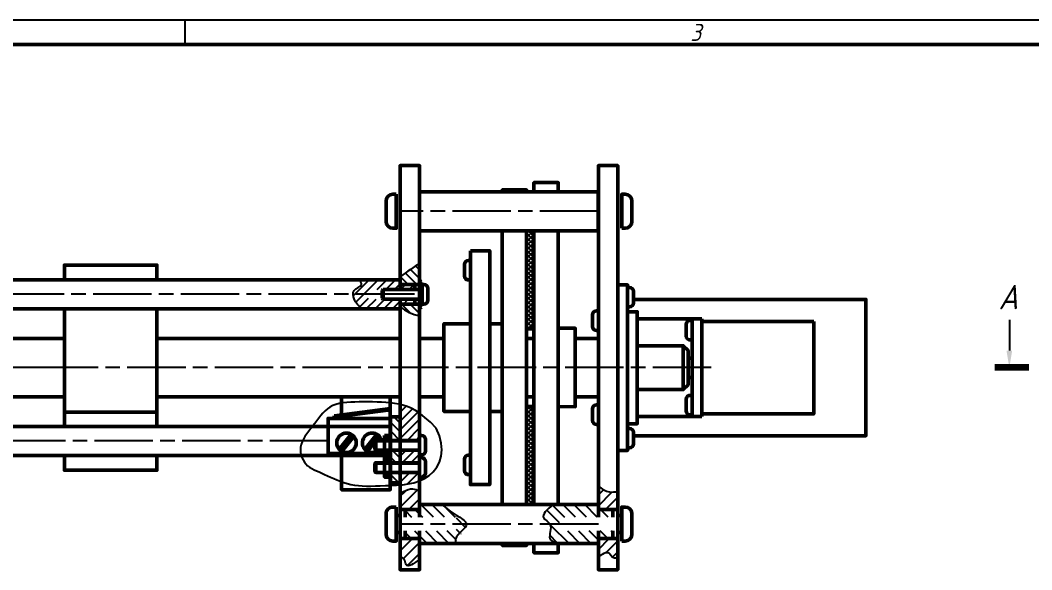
# Model space of a CAD drawing. Header units: millimetres. Extents: x 0 to 841, y -77 to 853.
# Drawn here: x 177.2 to 385, y 481.2 to 594 of the extents above; entities that cross this region are included whole.
import ezdxf
from ezdxf.enums import TextEntityAlignment as Align

# ---------------------------------------------------------------- set-up
doc = ezdxf.new("R2010")
doc.units = ezdxf.units.MM
doc.linetypes.add('AM_ISO08W050', pattern=[18, 12, -1.5, 3, -1.5])
for name, color, linetype, lineweight in [('AM_4', 3, 'Continuous', 25), ('AM_5', 3, 'Continuous', 25), ('AM_7', 4, 'AM_ISO08W050', 25), ('AM_8', 1, 'Continuous', 25), ('AM_BOR', 7, 'Continuous', 50), ('основные', 7, 'Continuous', 50), ('оч жирные', 7, 'Continuous', 140), ('тонкие', 2, 'Continuous', 25)]:
    doc.layers.add(name, color=color, linetype=linetype, lineweight=lineweight)
doc.styles.add('ACGOSTTS', font='geniso.shx', dxfattribs={"oblique": 15})
doc.styles.get("Standard").update_dxf_attribs({"font": 'geniso.shx', "oblique": 15})
pattern_1 = [(45, (0, 71.460550868866), (-0.8980256121069154, 0.8980256121069154), [])]
pattern_2 = [(45, (0, 71.460550868866), (-0.2121320343559643, 0.2121320343559643), [])]

# ---------------------------------------------------------------- blocks, each defined once
blk = doc.blocks.new('GOST_A1_LANDSCAPE')
at = {"layer": 'AM_BOR', "color": 1, "lineweight": 25}
for p, q in [((841, 594), (0, 594)), ((211, 594), (211, 589))]:
    blk.add_line(p, q, dxfattribs=at)
at = {"layer": 'AM_BOR', "color": 7, "lineweight": 50}
blk.add_line((836, 589), (20.00000000000011, 589), dxfattribs=at)
at = {"layer": 'AM_BOR', "color": 1, "lineweight": 25, "style": 'ACGOSTTS', "oblique": 15}
blk.add_text('3', height=3.5, dxfattribs=at).set_placement((316, 591.5), align=Align.MIDDLE_CENTER)

msp = doc.modelspace()

# ---------------------------------------------------------------- hatches: boundary and pattern name
at = {"layer": 'AM_8'}
h = msp.add_hatch(dxfattribs=at)
h.set_pattern_fill('_U', color=256, scale=0.61, angle=45, style=0, double=1, pattern_type=0)
h.set_pattern_definition([(45, (0, 71.460550868866), (-0.431335136523794, 0.431335136523794), []), (135, (0, 71.460550868866), (-0.431335136523794, -0.431335136523794), [])])
h.paths.add_polyline_path([(281.222743884373, 550.7778670453592), (281.222743884373, 530.6633914673455), (282.718733869936, 530.6633914673455), (282.718733869936, 514.6633934773724), (281.222743884373, 514.6633934773724), (281.222743884373, 494.5489178993587), (282.722743884373, 494.5489178993587), (282.722743884373, 550.7778670453592)])
h = msp.add_hatch(dxfattribs=at)
h.set_pattern_fill('ANSI31', color=256, scale=0.4, angle=270, style=0)
h.set_pattern_definition([(315, (1452.151378729081, 898.031414213336), (0.8980256121069156, 0.8980256121069153), [])])
edge = h.paths.add_edge_path()
edge.add_spline(control_points=[(259.2436129201834, 533.4242447088461), (258.4992516532343, 533.4314231268429), (257.0502689102499, 533.9124668390743), (255.8422521249625, 534.7222384323113), (255.2436129201818, 535.1235250936668)], knot_values=[0, 0, 0, 0, 2.207493343130102, 4.376086513872631, 4.376086513872631, 4.376086513872631, 4.376086513872631], degree=3, periodic=0)
edge.add_line((255.2436129201818, 535.1235250936668), (255.2436129201818, 535.72312862435))
edge.add_line((255.2436129201818, 535.7231286243501), (258.2436129201818, 535.7231286243501))
edge.add_line((258.2436129201818, 535.7231286243501), (259.2436129201818, 535.7231286243501))
edge.add_line((259.2436129201818, 535.7231286243501), (259.2436129201818, 533.4242447088461))
edge = h.paths.add_edge_path()
edge.add_spline(control_points=[(255.2436129201818, 541.2890868838631), (255.4071430045093, 541.4141498797804), (255.5706730888367, 541.5392128756978), (255.7338188784609, 541.6633924723437)], knot_values=[23.3816666827325, 23.3816666827325, 23.3816666827325, 23.3816666827325, 23.83019621927934, 23.83019621927934, 23.83019621927934, 23.83019621927934], degree=3, periodic=0)
edge.add_line((255.9179360256844, 541.6676286105001), (259.2436129201818, 543.964957751076))
edge.add_line((259.2436129201818, 543.9649577510761), (259.2436129201818, 539.7231286243502))
edge.add_line((259.2436129201818, 539.7231286243501), (258.2436129201818, 539.7231286243501))
edge.add_line((258.2436129201818, 539.7231286243501), (255.2436129201818, 539.7231286243501))
edge.add_line((255.2436129201818, 539.7231286243501), (255.2436129201818, 540.7231286243501))
edge.add_line((255.2436129201818, 540.7231286243501), (255.2436129201818, 541.2890868838631))
h = msp.add_hatch(dxfattribs=at)
h.set_pattern_fill('ANSI31', color=256, scale=0.4, angle=180, style=0)
h.set_pattern_definition([(225, (1452.151378729081, 898.031414213336), (0.8980256121069153, -0.8980256121069156), [])])
edge = h.paths.add_edge_path()
edge.add_line((255.2436129201818, 535.7231286243501), (255.2436129201818, 534.7231286243501))
edge.add_line((255.2436129201818, 534.7231286243501), (247.3554161654885, 534.7231286243501))
edge.add_spline(control_points=[(247.3554161654885, 534.7231286243501), (246.7431268237077, 535.3226136691477), (245.9204881525334, 536.1280491830289), (245.5722654161577, 537.4126214502346), (245.5647489275582, 537.72312862435)], knot_values=[0, 0, 0, 0, 2.595624842478682, 3.487340421562003, 3.487340421562003, 3.487340421562003, 3.487340421562003], degree=3, periodic=0)
edge.add_line((245.5647489275582, 537.7231286243501), (248.1912626509921, 537.7231286243501))
edge.add_line((248.1912626509921, 537.7231286243501), (248.6436129201818, 536.9396349752963))
edge.add_line((248.6436129201818, 536.9396349752963), (249.8436129201818, 536.9396349752963))
edge.add_line((249.8436129201818, 536.9396349752963), (250.2436129201818, 536.7231286243501))
edge.add_line((250.2436129201818, 536.7231286243501), (255.2436129201818, 536.7231286243501))
edge.add_line((255.2436129201818, 536.7231286243501), (255.2436129201818, 535.7231286243501))
edge = h.paths.add_edge_path()
edge.add_line((255.2436129201818, 539.7231286243501), (255.2436129201818, 538.7231286243501))
edge.add_line((255.2436129201818, 538.7231286243501), (250.2436129201818, 538.7231286243501))
edge.add_line((250.2436129201818, 538.7231286243501), (249.8436129201818, 538.506622273404))
edge.add_line((249.8436129201818, 538.506622273404), (248.6436129201818, 538.506622273404))
edge.add_line((248.6436129201818, 538.506622273404), (248.1912626509921, 537.7231286243501))
edge.add_line((248.1912626509921, 537.7231286243501), (245.5647489275582, 537.7231286243501))
edge.add_spline(control_points=[(245.5647489275582, 537.72312862435), (245.5579565003228, 538.0037247242865), (245.7617190036338, 538.9101295409598), (247.7181538267124, 539.3450604018951), (247.1137737978939, 540.3627653841136), (246.8997664486871, 540.7231286243501)], knot_values=[3.487340421562003, 3.487340421562003, 3.487340421562003, 3.487340421562003, 4.293157274122959, 6.233908869698119, 7.297853981973266, 7.297853981973266, 7.297853981973266, 7.297853981973266], degree=3, periodic=0)
edge.add_line((246.8997664486871, 540.7231286243501), (255.2436129201818, 540.7231286243501))
edge.add_line((255.2436129201818, 540.7231286243501), (255.2436129201818, 539.7231286243501))
h = msp.add_hatch(dxfattribs=at)
h.set_pattern_fill('ANSI31', color=256, scale=0.1, angle=180, style=0)
h.set_pattern_definition([(225, (1452.151378729081, 898.031414213336), (0.2245064030267288, -0.2245064030267289), [])])
h.paths.add_polyline_path([(259.7436129201818, 534.7231286243501), (259.2436129201818, 534.7231286243501), (259.2436129201818, 536.7231286243501), (259.7436129201818, 536.7231286243501)])
h.paths.add_polyline_path([(259.7436129201818, 538.7231286243501), (259.2436129201818, 538.7231286243501), (259.2436129201818, 540.7231286243501), (259.7436129201818, 540.7231286243501)])
h = msp.add_hatch(dxfattribs=at)
h.set_pattern_fill('ANSI31', color=256, scale=0.4, style=0)
h.set_pattern_definition(pattern_1)
h.paths.add_polyline_path([(258.2436129201818, 539.7231286243501), (255.2436129201818, 539.7231286243501), (255.2436129201818, 538.7231286243501), (258.2436129201818, 538.7231286243501)])
h.paths.add_polyline_path([(258.2436129201818, 536.7231286243501), (255.2436129201818, 536.7231286243501), (255.2436129201818, 535.7231286243501), (258.2436129201818, 535.7231286243501)])
h = msp.add_hatch(dxfattribs=at)
h.set_pattern_fill('ANSI31', color=256, scale=0.4, style=0)
h.set_pattern_definition(pattern_1)
h.paths.add_polyline_path([(259.2436129201818, 513.3044268800254), (258.3893252214589, 513.8738712746788), (257.504018096714, 514.3531155280591), (256.653439430103, 514.7113049572449), (255.8176755667809, 514.9746844762003), (255.2436129201818, 515.1076856647555), (255.2436129201818, 507.7382560576208), (259.2436129201818, 507.7382560576208)])
h.paths.add_polyline_path([(258.0738133935907, 499.0425746912907), (259.1979117422132, 499.3934604668626), (259.2436129201818, 499.4140939962169), (259.2436129201818, 501.1469536023824), (255.2436129201818, 501.1469536023824), (255.2436129201818, 500.1829697463571), (255.2436129201818, 499.0191015786975), (255.2436129201818, 498.5931079950694), (255.7081674479534, 498.6323621101015), (256.9028122881666, 498.795817119274)])
h = msp.add_hatch(dxfattribs=at)
h.set_pattern_fill('ANSI31', color=256, scale=0.4, angle=90, style=0)
h.set_pattern_definition([(135, (0, 71.460550868866), (-0.8980256121069154, -0.8980256121069154), [])])
h.paths.add_polyline_path([(255.2436129201818, 512.5818170425227), (253.2436129201222, 512.5818170425227), (253.2436129201222, 507.7382560576208), (255.2436129201818, 507.7382560576208)])
h.paths.add_polyline_path([(255.2436129201818, 505.7382560576207), (253.2436129201222, 505.7382560576208), (253.2436129201222, 503.1469536023824), (255.2436129201818, 503.1469536023824)])
h.paths.add_polyline_path([(253.2436129201222, 499.0191015786975), (255.2436129201818, 499.0191015786975), (255.2436129201818, 501.1469536023824), (253.2436129201222, 501.1469536023824), (253.2436129201222, 500.1829697463571)])
h = msp.add_hatch(dxfattribs=at)
h.set_pattern_fill('_U', color=256, scale=0.3, angle=45, style=0, pattern_type=0)
h.set_pattern_definition(pattern_2)
h.paths.add_polyline_path([(252.0436129201221, 507.7382560576208), (253.2436129201221, 507.7382560576208), (253.2436129201221, 508.7382560576208), (252.0436129201221, 508.7382560576208)])
h = msp.add_hatch(dxfattribs=at)
h.set_pattern_fill('_U', color=256, scale=0.3, angle=45, style=0, pattern_type=0)
h.set_pattern_definition(pattern_2)
h.paths.add_polyline_path([(253.2436129201574, 505.0044978043743), (253.2436129201222, 505.7382560576208), (252.0436129201221, 505.7382560576208), (252.0436129201221, 504.7382560576208), (253.2436129201221, 504.7382560576208)])
h = msp.add_hatch(dxfattribs=at)
h.set_pattern_fill('ANSI31', color=256, scale=0.4, style=0)
h.set_pattern_definition(pattern_1)
h.paths.add_polyline_path([(259.2436129201818, 504.1829697463571), (259.2436129201818, 505.7382560576207), (255.2436129201818, 505.7382560576207), (255.2436129201818, 503.1469536023824), (259.2436129201818, 503.1469536023824)])
h = msp.add_hatch(dxfattribs=at)
h.set_pattern_fill('_U', color=256, scale=0.3, angle=45, style=0, pattern_type=0)
h.set_pattern_definition(pattern_2)
h.paths.add_polyline_path([(252.0436129201222, 504.1829697463571), (252.0436129201222, 503.1469536023824), (253.2436129201222, 503.1469536023824), (253.2436129201222, 504.1829697463571)])
h = msp.add_hatch(dxfattribs=at)
h.set_pattern_fill('_U', color=256, scale=0.3, angle=45, style=0, pattern_type=0)
h.set_pattern_definition(pattern_2)
h.paths.add_polyline_path([(252.0436129201222, 500.1829697463571), (253.2436129201222, 500.1829697463571), (253.2436129201222, 501.1469536023824), (252.0436129201222, 501.1469536023824)])
h = msp.add_hatch(dxfattribs=at)
h.set_pattern_fill('ANSI31', color=256, scale=0.5)
h.set_pattern_definition([(45, (487.7679708042441, 147.2953707313794), (-1.122532015133644, 1.122532015133644), [])])
edge = h.paths.add_edge_path()
edge.add_line((259.2436129201818, 493.5489178993587), (259.2436129201818, 497.2404541055029))
edge.add_spline(control_points=[(259.2436129201818, 497.2404541055029), (258.7881107769053, 497.471974158966), (257.7060049941434, 498.0219807667849), (256.3289312120103, 497.2957729324958), (255.4746842968591, 496.9845872078321), (255.2436129201818, 496.9004123486374)], knot_values=[0, 0, 0, 0, 1.460698303125396, 3.470082641790875, 4.215155541388891, 4.215155541388891, 4.215155541388891, 4.215155541388891], degree=3, periodic=0)
edge.add_line((255.2436129201818, 496.9004123486375), (255.2436129201818, 493.5489178993587))
edge.add_line((255.2436129201818, 493.5489178993587), (256.2436129201818, 493.5489178993587))
edge.add_line((256.2436129201818, 493.5489178993587), (259.2436129201818, 493.5489178993587))
edge = h.paths.add_edge_path()
edge.add_line((259.2436129201818, 487.5489178993587), (256.2436129201818, 487.5489178993587))
edge.add_line((256.2436129201818, 487.5489178993587), (255.2436129201818, 487.5489178993587))
edge.add_line((255.2436129201818, 487.5489178993587), (255.2436129201818, 483.7521317740402))
edge.add_spline(control_points=[(255.2436129201818, 483.7521317740402), (255.5562171757192, 483.6592701456281), (256.2712459416061, 483.4468650539329), (256.383049078559, 481.1925357199354), (258.0490773483595, 482.4192179319951), (259.2436129201818, 483.2987441466386)], knot_values=[0, 0, 0, 0, 0.9103589735799393, 2.082290441868833, 5.051400743282896, 5.051400743282896, 5.051400743282896, 5.051400743282896], degree=3, periodic=0)
edge.add_line((259.2436129201818, 483.2987441466386), (259.2436129201818, 487.5489178993587))
edge = h.paths.add_edge_path()
edge.add_line((298.972743884373, 493.5489178993587), (299.972743884373, 493.5489178993587))
edge.add_line((299.972743884373, 493.5489178993587), (299.972743884373, 497.2639950274324))
edge.add_spline(control_points=[(299.972743884373, 497.2639950274324), (299.3867102786552, 497.1632778846366), (297.9342341960539, 496.9136518570647), (296.7056366015771, 497.7770737228075), (295.972743884373, 498.2921289370798)], knot_values=[0, 0, 0, 0, 1.725899568032617, 4.27761790293386, 4.27761790293386, 4.27761790293386, 4.27761790293386], degree=3, periodic=0)
edge.add_line((295.972743884373, 498.2921289370798), (295.972743884373, 493.5489178993587))
edge.add_line((295.972743884373, 493.5489178993587), (298.972743884373, 493.5489178993587))
edge = h.paths.add_edge_path()
edge.add_line((299.972743884373, 487.5489178993587), (298.972743884373, 487.5489178993587))
edge.add_line((298.972743884373, 487.5489178993587), (295.972743884373, 487.5489178993587))
edge.add_line((295.972743884373, 487.5489178993587), (295.972743884373, 483.7167934469673))
edge.add_spline(control_points=[(295.972743884373, 483.7167934469673), (296.7710923023651, 484.3608820008656), (298.0363778752271, 485.3816843680107), (298.8621017512952, 483.4612005622309), (299.6612142592896, 483.6015857380208), (299.972743884373, 483.6563141282584)], knot_values=[0, 0, 0, 0, 2.340306083002143, 3.709101760796595, 4.583661593112918, 4.583661593112918, 4.583661593112918, 4.583661593112918], degree=3, periodic=0)
edge.add_line((299.972743884373, 483.6563141282584), (299.972743884373, 487.5489178993587))
h = msp.add_hatch(dxfattribs=at)
h.set_pattern_fill('ANSI31', color=256, scale=0.5, angle=90)
h.set_pattern_definition([(135, (487.7679708042441, 147.2953707313794), (-1.122532015133644, -1.122532015133644), [])])
edge = h.paths.add_edge_path()
edge.add_spline(control_points=[(286.0265600435391, 490.5489178993587), (285.7419289870592, 491.0485822187738), (283.6457664345591, 491.9851584383326), (285.4611000495006, 493.5309409529479), (286.6565901993649, 494.5489178993587)], knot_values=[0, 2.930988785010413e-14, 2.930988785010413e-14, 2.930988785010413e-14, 1.747149170051586, 5.116870302596586, 5.116870302596586, 5.116870302596586, 5.116870302596586], degree=3, periodic=0)
edge.add_line((286.6565901993649, 494.5489178993587), (295.972743884373, 494.5489178993587))
edge.add_line((295.972743884373, 494.5489178993587), (295.972743884373, 491.9741583729396))
edge.add_line((295.972743884373, 491.9741583729396), (288.572743884373, 491.9741583729396))
edge.add_line((288.572743884373, 491.9741583729396), (287.7498809132912, 490.5489178993587))
edge.add_line((287.7498809132912, 490.5489178993587), (286.0265600435391, 490.5489178993587))
edge = h.paths.add_edge_path()
edge.add_spline(control_points=[(288.5466850610623, 486.5489178993587), (287.4150469029572, 486.7174085714003), (285.0455822866541, 487.0702003915774), (286.5113248454451, 489.6979226572503), (286.0265600435391, 490.5489178993587)], knot_values=[5.116870302596556, 5.116870302596556, 5.116870302596556, 5.116870302596556, 7.837231690905154, 10.81286067459624, 10.81286067459627, 10.81286067459627, 10.81286067459627], degree=3, periodic=0)
edge.add_line((286.0265600435391, 490.5489178993587), (287.7498809132912, 490.5489178993587))
edge.add_line((287.7498809132912, 490.5489178993587), (288.572743884373, 489.1236774257779))
edge.add_line((288.572743884373, 489.1236774257779), (295.972743884373, 489.1236774257779))
edge.add_line((295.972743884373, 489.1236774257779), (295.972743884373, 486.5489178993587))
edge.add_line((295.972743884373, 486.5489178993587), (288.5466850610623, 486.5489178993587))
h.paths.add_polyline_path([(295.972743884373, 493.5489178993587), (298.972743884373, 493.5489178993587), (298.972743884373, 491.9741583729396), (295.972743884373, 491.9741583729396)])
h.paths.add_polyline_path([(295.972743884373, 489.1236774257779), (298.972743884373, 489.1236774257779), (298.972743884373, 487.5489178993587), (295.972743884373, 487.5489178993587)])
edge = h.paths.add_edge_path()
edge.add_line((259.2436129201818, 494.5489178993587), (263.8334420177976, 494.5489178993587))
edge.add_spline(control_points=[(263.8334420177976, 494.5489178993587), (264.6932065470747, 493.8392616717485), (266.2108953009019, 492.5865497499935), (268.8268447417214, 491.198974392855), (268.8760473550433, 490.5489178993587)], knot_values=[0, 0, 0, 0, 3.648806980139254, 6.441011614307393, 6.441011614307393, 6.441011614307393, 6.441011614307415], degree=3, periodic=0)
edge.add_line((268.8760473550434, 490.5489178993587), (267.4664758912637, 490.5489178993587))
edge.add_line((267.4664758912637, 490.5489178993587), (266.6436129201818, 491.9741583729396))
edge.add_line((266.6436129201818, 491.9741583729396), (259.2436129201818, 491.9741583729396))
edge.add_line((259.2436129201818, 491.9741583729396), (259.2436129201818, 494.5489178993587))
edge = h.paths.add_edge_path()
edge.add_line((259.2436129201818, 489.1236774257779), (266.6436129201818, 489.1236774257779))
edge.add_line((266.6436129201818, 489.1236774257779), (267.4664758912637, 490.5489178993587))
edge.add_line((267.4664758912637, 490.5489178993587), (268.8760473550433, 490.5489178993587))
edge.add_spline(control_points=[(268.8760473550433, 490.5489178993587), (268.9432525275836, 489.6610146792491), (266.5214249801074, 488.4499622975533), (266.5783489204335, 486.8552085499697), (266.5892818125771, 486.5489178993587)], knot_values=[6.441011614307393, 6.441011614307393, 6.441011614307393, 6.441011614307415, 10.25484550518773, 11.16146181923272, 11.16146181923272, 11.16146181923272, 11.16146181923272], degree=3, periodic=0)
edge.add_line((266.5892818125771, 486.5489178993587), (259.2436129201818, 486.5489178993587))
edge.add_line((259.2436129201818, 486.5489178993587), (259.2436129201818, 489.1236774257779))
h.paths.add_polyline_path([(256.2436129201818, 493.5489178993587), (259.2436129201818, 493.5489178993587), (259.2436129201818, 491.9741583729396), (256.2436129201818, 491.9741583729396)])
h.paths.add_polyline_path([(256.2436129201818, 489.1236774257779), (259.2436129201818, 489.1236774257779), (259.2436129201818, 487.5489178993587), (256.2436129201818, 487.5489178993587)])

# ---------------------------------------------------------------- linework, layer by layer
at = {"layer": 'AM_4'}
for p, q in [((250.0558900531656, 507.5217497066747), (259.2436129201818, 507.5217497066747)), ((250.0558900531656, 505.9547624085669), (259.2436129201818, 505.9547624085669)), ((250.0558900531656, 502.9304472514362), (259.2436129201818, 502.9304472514362)), ((250.0558900531656, 501.3634599533285), (259.2436129201818, 501.3634599533285))]:
    msp.add_line(p, q, dxfattribs=at)
msp.add_lwpolyline([(262.6761113986776, 510.2214477399322), (261.452753892947, 511.4473604297306), (260.3437794647303, 512.4472386394784), (259.3292744591827, 513.2473272831398), (258.3893252214589, 513.8738712746788), (257.504018096714, 514.3531155280591), (256.653439430103, 514.7113049572449), (255.8176755667809, 514.9746844762003), (254.9768128519026, 515.1694989988889), (254.1149887737653, 515.3185009553292), (253.232545393235, 515.4304728397547), (252.3338759143197, 515.5107046624532), (251.4233735410278, 515.5644864337128), (250.5054314773671, 515.5971081638208), (249.584442927346, 515.6138598630657), (248.6648010949726, 515.6200315417348), (247.7508991842549, 515.6209132101162), (246.8475413961063, 515.6194704803167), (245.9611759190606, 515.6093713717212), (245.0986619385567, 515.5819595055334), (244.2668586400338, 515.5285785029569), (243.4726252089307, 515.4405719851957), (242.7228208306865, 515.3092835734535), (242.02430469074, 515.1260568889345), (241.3839359745303, 514.8822355528418), (240.8057199682719, 514.5721198911176), (240.2822463612808, 514.2018370486537), (239.8032509436488, 513.7804708750798), (239.3584695054673, 513.3171052200257), (238.9376378368279, 512.8208239331211), (238.5304917278224, 512.3007108639961), (238.1267669685422, 511.7658498622799), (237.7161993490789, 511.2253247776027), (237.2923202779762, 510.6864917477038), (236.8638436375849, 510.1497960627614), (236.4432789287082, 509.6139553010634), (236.043135652149, 509.0776870408978), (235.6759233087103, 508.5397088605526), (235.354151399195, 507.9987383383157), (235.0903294244062, 507.4534930524748), (234.8969668851468, 506.902690581318), (234.7836151967381, 506.3464912329327), (234.7479934325744, 505.7908262346036), (234.7848625805685, 505.2430695434147), (234.8889836286329, 504.7105951164502), (235.0551175646803, 504.2007769107942), (235.2780253766234, 503.7209888835307), (235.5524680523748, 503.278604991744), (235.8732065798473, 502.8809991925181), (236.2354743762919, 502.5327270234988), (236.6363945763146, 502.227070344579), (237.0735627438599, 501.9544925962132), (237.5445744428721, 501.705457218856), (238.0470252372956, 501.4704276529619), (238.578510691075, 501.2398673389854), (239.1366263681547, 501.0042397173812), (239.718967832479, 500.7540082286037), (240.3234327512231, 500.4827502907946), (240.9491272044838, 500.1964992328444), (241.5954593755889, 499.9044023613304), (242.2618374478659, 499.6156069828301), (242.9476696046425, 499.3392604039209), (243.6523640292461, 499.0845099311805), (244.3753289050045, 498.8605028711861), (245.1159724152451, 498.6763865305153), (245.8748910780629, 498.5387620391097), (246.6574347506221, 498.4440458203675), (247.470141624854, 498.3861081210511), (248.3195498926901, 498.3588191879228), (249.2121977460619, 498.356049267745), (250.1546233769007, 498.3716686072802), (251.1533649771381, 498.3995474532907), (252.2149607387054, 498.4335560525387), (253.3409826512102, 498.4720572174449), (254.5131378949636, 498.5313840230622), (255.7081674479533, 498.6323621101015), (256.9028122881666, 498.795817119274), (258.0738133935907, 499.0425746912907), (259.1979117422132, 499.3934604668626), (260.2518483120214, 499.8693000867008), (261.2123640810026, 500.4909191915162), (262.0560708330761, 501.2733044324993), (262.7590635758887, 502.2080865027575), (263.2973081230186, 503.2810571058772), (263.6467702880445, 504.4780079454451), (263.7834158845448, 505.7847307250481), (263.6832107260981, 507.1870171482724), (263.3221206262829, 508.6706589187049), (262.6761113986776, 510.2214477399322)], dxfattribs=at)
at = {"layer": 'AM_5'}
msp.add_line((380.4381951321866, 532.482540698964), (380.4381951321866, 526.163392472359), dxfattribs=at)
at = {"layer": 'AM_5', "linetype": 'Continuous'}
msp.add_trace([(379.8548618011866, 526.163392472359), (381.0215284631866, 526.163392472359), (380.4381951321866, 522.663392472359)], dxfattribs=at)
at = {"layer": 'AM_7'}
for p, q in [((295.972743884373, 554.7778670453592), (255.2436129201818, 554.7778670453592)), ((258.1603539200128, 537.7231286243501), (135.2436129201818, 537.7231286243501)), ((186.2436129201819, 522.663392472359), (135.2436129201818, 522.663392472359)), ((319.1652064238802, 522.663392472359), (182.2436129201819, 522.663392472359)), ((240.4436129201486, 507.6036563206544), (145.2959631893715, 507.6036563203654)), ((295.972743884373, 490.5489178993587), (255.2436129201818, 490.5489178993587))]:
    msp.add_line(p, q, dxfattribs=at)
at = {"layer": 'основные'}
for p, q in [((251.5167702112434, 538.506622273404), (251.7436129201818, 538.7231286243501)), ((251.5167702112434, 538.506622273404), (251.5167702112434, 536.9396349752963)), ((259.7436129201818, 538.7231286243501), (251.7436129201818, 538.7231286243501)), ((251.7436129201818, 538.7231286243501), (251.7436129201818, 536.7231286243501)), ((251.7436129201818, 538.506622273404), (251.7436129201818, 538.7231286243501)), ((251.7436129201818, 536.9396349752963), (251.7436129201818, 538.506622273404)), ((255.2436129201818, 539.7231286243501), (258.2436129201818, 539.7231286243501)), ((255.2436129201818, 539.7231286243501), (255.2436129201818, 538.7231286243501)), ((258.2436129201818, 539.7231286243501), (258.2436129201818, 538.7231286243501)), ((258.2436129201818, 539.7231286243501), (259.2436129201818, 539.7231286243501)), ((259.2147454067224, 538.7231286243501), (259.7436129201818, 538.7231286243501)), ((251.7436129201818, 536.7231286243501), (251.5167702112434, 536.9396349752963)), ((251.7436129201818, 536.7231286243501), (251.7436129201818, 536.9396349752963)), ((251.7436129201818, 536.7231286243501), (259.7436129201818, 536.7231286243501)), ((255.2436129201818, 535.7231286243501), (255.2436129201818, 536.7231286243501)), ((258.2436129201818, 535.7231286243501), (258.2436129201818, 536.7231286243501)), ((259.2147454067224, 536.7231286243501), (259.7436129201818, 536.7231286243501)), ((205.2436129201818, 534.7231286243501), (205.2436129201818, 526.8647637923359)), ((255.2436129201818, 535.7231286243501), (258.2436129201818, 535.7231286243501)), ((258.2436129201818, 535.7231286243501), (259.2436129201818, 535.7231286243501)), ((301.972743884373, 512.608112582632), (301.972743884373, 532.6633924723591)), ((303.972743884373, 532.6633924723591), (315.2262601568478, 532.6633924723591)), ((315.2262601568478, 512.6081125826315), (315.2262601568478, 532.663392472359)), ((315.2262601568478, 532.663392472359), (317.2262601568478, 532.663392472359)), ((317.2262601568478, 532.663392472359), (317.2262601568479, 512.6081125826315)), ((205.2436129201818, 528.6633924723584), (205.2436129201818, 510.6036563203654)), ((281.222743884373, 528.6633924723578), (282.718733869936, 528.6633924723578)), ((282.722743884373, 528.1633924723578), (282.722743884373, 517.1633924723603)), ((287.722743884373, 528.1633924723578), (287.722743884373, 517.1633924723603)), ((291.2117853398637, 528.6633924723578), (291.2117853398637, 516.6633924723578)), ((313.4115425343135, 527.163392472359), (313.4115425343135, 518.163392472359)), ((295.972743884373, 522.6633924723578), (295.972743884373, 520.1633924723578)), ((281.222743884373, 516.6633924723578), (282.718733869936, 516.6633924723578)), ((186.2436129201819, 513.5239786454129), (205.2436129201818, 513.5239786454129)), ((241.763983650131, 512.7788198802658), (253.2436129201818, 514.2691374105598)), ((295.972743884373, 513.0168285622049), (295.972743884373, 514.0168285622049)), ((241.6946076373722, 512.7728926859388), (241.763983650131, 512.7788198802658)), ((241.6946076373722, 512.2286563203309), (241.6946076373722, 512.7728926859388)), ((243.0965738435834, 512.41789871893), (243.0965738435834, 512.2286563203309)), ((243.0965738435834, 512.2286563203309), (243.6965738435835, 512.2286563203309)), ((243.6965738435835, 512.2286563203309), (243.6965738435835, 512.41789871893)), ((303.972743884373, 512.608112582632), (315.2262601568478, 512.608112582632)), ((315.2262601568478, 512.6081125826315), (317.2262601568479, 512.6081125826315)), ((245.1749132699412, 508.9827954724067), (242.7194384806768, 505.8998492550884)), ((243.2610722524114, 505.470369329979), (245.7095742805569, 508.5567434891238)), ((250.4337660151467, 508.9827954724067), (247.9782912258823, 505.8998492550884)), ((248.519924997617, 505.470369329979), (250.0558900531656, 507.4064767141274)), ((250.2436129201818, 507.6431042517726), (250.9684270257625, 508.5567434891238)), ((301.972743884373, 505.6633924723578), (301.972743884373, 508.663392472359)), ((301.972743884373, 505.6633924723578), (299.972743884373, 505.6633924723578)), ((205.2436129201818, 504.6036563203654), (205.2436129201818, 501.6014383999099)), ((234.9238316644869, 504.6036563203654), (253.2436129201221, 504.6036563203654)), ((205.2436129201818, 501.6014383999099), (186.2436129201819, 501.6014383999099)), ((256.2436129201818, 493.5489178993587), (255.2436129201818, 493.5489178993587)), ((298.972743884373, 493.5489178993587), (299.972743884373, 493.5489178993587)), ((255.2436129201818, 492.2989178993587), (254.4436129201818, 492.2989178993587)), ((299.972743884373, 492.2989178993587), (300.772743884373, 492.2989178993587)), ((255.2436129201818, 488.7989178993587), (254.4436129201818, 488.7989178993587)), ((299.972743884373, 488.7989178993587), (300.772743884373, 488.7989178993587)), ((256.2436129201818, 487.5489178993587), (255.2436129201818, 487.5489178993587)), ((298.972743884373, 487.5489178993587), (299.972743884373, 487.5489178993587))]:
    msp.add_line(p, q, dxfattribs=at)
for points in [[(255.2436129201818, 538.7231286243501), (255.2436129201818, 564.1633924723578), (259.2436129201818, 564.1633924723578), (259.2436129201818, 491.9741583729396)], [(295.972743884373, 489.1236774257779), (295.972743884373, 481.1633924723577), (299.972743884373, 481.1633924723577), (299.972743884373, 564.1633924723578), (295.972743884373, 564.1633924723578), (295.972743884373, 491.9741583729396)], [(287.722743884373, 558.7778670453592), (287.722743884373, 560.6633924723586), (282.722743884373, 560.6633924723586), (282.722743884373, 558.7778670453592)], [(281.222743884373, 558.7778670453592), (281.222743884373, 559.163392472359), (276.222743884373, 559.163392472359), (276.222743884373, 558.7778670453592)], [(276.222743884373, 550.7778670453592), (276.222743884373, 494.5489178993587)], [(281.222743884373, 550.7778670453592), (281.222743884373, 525.1633924723578)], [(281.222743884373, 525.1633924723578), (281.222743884373, 550.7778670453592)], [(282.722743884373, 550.7778670453592), (282.722743884373, 528.1633924723578)], [(282.722743884373, 528.1633924723578), (282.722743884373, 550.7778670453592)], [(287.722743884373, 528.1633924723578), (287.722743884373, 550.7778670453592)], [(186.2436129201819, 540.7231286243526), (186.2436129201819, 543.7253465448082), (205.2436129201818, 543.7253465448082), (205.2436129201818, 540.7231286243526)], [(255.2436129201818, 538.7231286243501), (255.2436129201818, 540.7231286243501), (135.2436129201818, 540.7231286243501), (135.2436129201818, 534.7231286243501), (185.2436129201818, 534.7231286243501)], [(185.2436129201818, 534.7231286243501), (255.2436129201818, 534.7231286243501), (255.2436129201818, 536.7231286243501)], [(259.2436129201818, 489.1236774257779), (259.2436129201818, 481.1633924723577), (255.2436129201818, 481.1633924723577), (255.2436129201818, 536.7231286243501)], [(299.972743884373, 536.663392472359), (299.972743884373, 508.663392472359)], [(317.2262601568478, 508.663392472359), (350.972743884373, 508.663392472359), (350.972743884373, 536.663392472359), (303.1727438843731, 536.663392472359)], [(186.2436129201819, 534.7231286243501), (186.2436129201819, 510.6036563203654)], [(269.672743884373, 531.663392472359), (264.222743884373, 531.663392472359), (264.222743884373, 513.663392472359), (269.672743884373, 513.663392472359)], [(273.672743884373, 513.663392472359), (276.222743884373, 513.663392472359), (276.222743884373, 531.663392472359), (273.672743884373, 531.663392472359)], [(291.2117853398637, 528.6633924723578), (291.2117853398637, 530.7675003722109), (287.722743884373, 530.7453783070521), (287.722743884373, 528.1633924723578)], [(186.2436129201819, 528.6633924723583), (135.2436129201818, 528.663392472359), (135.2436129201818, 516.663392472359), (186.2436129201819, 516.663392472359)], [(255.2436129201818, 528.6633924723578), (205.2436129201818, 528.6633924723584)], [(264.222743884373, 528.6633924723578), (259.2436129201818, 528.6633924723578)], [(291.2117853398637, 516.6633924723578), (295.972743884373, 516.6633924723578), (295.972743884373, 528.6633924723578), (291.2117853398637, 528.6633924723578)], [(314.4115425343135, 524.635752527495), (315.2262601568478, 524.635752527495), (315.2262601568478, 520.6357525274957), (314.4115425343135, 520.6357525274957)], [(281.222743884373, 520.1633924723578), (281.222743884373, 494.5489178993587)], [(281.222743884373, 494.5489178993587), (281.222743884373, 520.1633924723578)], [(205.2436129201818, 516.6633924723584), (255.2436129201818, 516.6633924723578)], [(243.1912626509432, 512.9641132260257), (243.1912626509432, 516.6633924723579)], [(253.1912626509432, 516.6633924723578), (253.1912626509432, 497.6036563203654), (243.1912626509432, 497.6036563203654), (243.1912626509432, 504.6036563203654)], [(259.2436129201818, 516.6633924723578), (264.222743884373, 516.6633924723578)], [(282.722743884373, 517.1633924723603), (282.722743884373, 494.5489178993587)], [(282.722743884373, 494.5489178993587), (282.722743884373, 517.1633924723603)], [(287.722743884373, 494.5489178993587), (287.722743884373, 517.1633924723603)], [(287.722743884373, 517.1633924723603), (287.722743884373, 514.663392472359), (291.2117853398637, 514.6351600275598), (291.2117853398637, 516.6633924723578)], [(241.8450949190262, 512.2286563203309), (241.8450949190262, 512.5189989225821), (249.0401372594322, 513.4530794123666), (253.2436129201818, 513.9987863614336)], [(252.0436129201221, 505.0044978043743), (240.4436129201574, 505.0044978043743), (240.4436129201329, 512.2286563203309), (253.2436129201329, 512.2286563203309), (253.2436129201574, 505.0044978043743)], [(205.2436129201818, 510.6036563203654), (135.2436129201818, 510.6036563203654), (135.2436129201818, 509.6036563203654)], [(240.4436129201384, 510.6036563203654), (205.2436129201818, 510.6036563203654)], [(252.0436129201221, 505.0044978043743), (240.4436129201819, 505.0044978043743), (240.4436129201819, 510.6036563203654), (253.2436129201329, 510.6036563203654), (253.2436129201329, 505.0044978043743)], [(259.2436129201818, 505.7382560576207), (250.2436129201818, 505.7382560576208), (250.0558900531656, 505.9547624085669), (250.0558900531656, 507.5217497066747), (250.2436129201818, 507.7382560576208), (250.2436129201818, 505.7382560576208), (250.2436129201818, 507.7382560576208), (259.2436129201819, 507.7382560576208)], [(303.172743884373, 508.663392472359), (303.172743884373, 507.6879312595734)], [(303.1727438843731, 508.663392472359), (317.2262601568478, 508.663392472359)], [(135.2436129201818, 505.6036563203654), (135.2436129201818, 504.6036563203654), (205.2436129201818, 504.6036563203654)], [(186.2436129201819, 504.6036563203654), (186.2436129201819, 501.6014383999099), (205.2436129201818, 501.6014383999099), (205.2436129201818, 504.6036563203654)], [(186.2436129201819, 504.6036563203654), (186.2436129201819, 501.6014383999099), (205.2436129201818, 501.6014383999099), (205.2436129201818, 504.6036563203654)], [(186.2436129201819, 504.6036563203654), (186.2436129201819, 501.6014383999099), (205.2436129201818, 501.6014383999099), (205.2436129201818, 504.6036563203654)], [(205.2436129201818, 504.6036563203654), (234.9238316644869, 504.6036563203654)], [(259.2436129201818, 501.1469536023824), (250.2436129201818, 501.1469536023824), (250.0558900531656, 501.3634599533285), (250.0558900531656, 502.9304472514362), (250.2436129201818, 503.1469536023824), (250.2436129201818, 501.1469536023824), (250.2436129201818, 503.1469536023824), (259.2436129201818, 503.1469536023824)], [(259.2436129201818, 491.9741583729396), (259.2436129201818, 493.5489178993587), (256.2436129201818, 493.5489178993587), (256.2436129201818, 491.9741583729396)], [(295.972743884373, 491.9741583729396), (295.972743884373, 494.5489178993587), (259.2436129201818, 494.5489178993587), (259.2436129201818, 491.9741583729396)], [(298.972743884373, 491.9741583729396), (298.972743884373, 493.5489178993587), (295.972743884373, 493.5489178993587), (295.972743884373, 491.9741583729396)], [(256.2436129201818, 489.1236774257779), (256.2436129201818, 487.5489178993587), (259.2436129201818, 487.5489178993587), (259.2436129201818, 489.1236774257779)], [(259.2436129201818, 489.1236774257779), (259.2436129201818, 486.5489178993587), (295.972743884373, 486.5489178993587), (295.972743884373, 489.1236774257779)], [(295.972743884373, 489.1236774257779), (295.972743884373, 487.5489178993587), (298.972743884373, 487.5489178993587), (298.972743884373, 489.1236774257779)], [(276.222743884373, 486.5489178993587), (276.222743884373, 486.163392472359), (281.222743884373, 486.163392472359), (281.222743884373, 486.5489178993587)], [(282.722743884373, 486.5489178993587), (282.722743884373, 484.6633924723586), (287.722743884373, 484.6633924723586), (287.722743884373, 486.5489178993587)]]:
    msp.add_lwpolyline(points, dxfattribs=at)
for points in [[(254.4436129201818, 558.2778670453592), (253.7436129201818, 558.2778670453592, 0.414213562373095), (252.3436129201818, 556.8778670453594), (252.3436129201818, 552.6778670453593, 0.414213562373095), (253.7436129201818, 551.2778670453592), (254.4436129201818, 551.2778670453592)], [(300.772743884373, 551.2778670453592), (301.4727438843731, 551.2778670453592, 0.414213562373095), (302.8727438843731, 552.6778670453593), (302.8727438843731, 556.8778670453594, 0.414213562373095), (301.4727438843731, 558.2778670453592), (300.772743884373, 558.2778670453592)], [(254.4436129201818, 494.0489178993587), (253.7436129201818, 494.0489178993587, 0.414213562373095), (252.3436129201818, 492.6489178993588), (252.3436129201818, 488.4489178993587, 0.414213562373095), (253.7436129201817, 487.0489178993587), (254.4436129201817, 487.0489178993587)], [(300.772743884373, 487.0489178993587), (301.472743884373, 487.0489178993587, 0.414213562373095), (302.8727438843731, 488.4489178993587), (302.8727438843731, 492.6489178993588, 0.414213562373095), (301.4727438843731, 494.0489178993587), (300.772743884373, 494.0489178993587)]]:
    msp.add_lwpolyline(points, format="xyb", close=True, dxfattribs=at)
for points in [[(295.9590564029799, 558.7778670453592), (259.2436129201818, 558.7778670453592), (259.2436129201818, 550.7778670453592), (295.9590564029799, 550.7778670453592)], [(276.222743884373, 550.7778670453592), (281.222743884373, 550.7778670453592), (281.222743884373, 494.5489178993587), (276.222743884373, 494.5489178993587)], [(269.672743884373, 546.663392472359), (269.672743884373, 498.663392472359), (273.672743884373, 498.663392472359), (273.672743884373, 546.663392472359)], [(299.972743884373, 505.6633924723577), (299.972743884373, 539.6633924723577), (301.972743884373, 539.6633924723577), (301.972743884373, 505.6633924723577)], [(301.972743884373, 511.1357525274956), (301.972743884373, 534.1357525274956), (303.972743884373, 534.1357525274956), (303.972743884373, 511.1357525274956)], [(282.718733869936, 530.6633914673455), (282.718733869936, 514.6633934773724), (281.222743884373, 514.6633934773724), (281.222743884373, 530.6633914673455)], [(340.2262601568478, 532.1633924723578), (340.2262601568478, 513.1633924723578), (317.2262601568478, 513.1633924723578), (317.2262601568478, 532.1633924723578)], [(303.972743884373, 527.163392472359), (313.4115425343135, 527.163392472359), (314.4115425343135, 526.163392472359), (314.4115425343135, 519.163392472359), (313.4115425343135, 518.163392472359), (303.972743884373, 518.163392472359)], [(240.4436129201329, 512.2286563203309), (253.2436129201328, 512.2286563203309), (253.2436129201818, 510.6036563203654), (240.4436129201819, 510.6036563203654)], [(253.2436129201222, 512.5818170425227), (255.2436129201818, 512.5818170425227), (255.2436129201818, 499.0191015786975), (253.2436129201222, 499.0191015786975)], [(252.0436129201221, 508.7382560576208), (253.2436129201221, 508.7382560576208), (253.2436129201221, 504.7382560576208), (252.0436129201221, 504.7382560576208)], [(252.0436129201222, 504.1829697463571), (253.2436129201222, 504.1829697463571), (253.2436129201222, 500.1829697463571), (252.0436129201222, 500.1829697463571)]]:
    msp.add_lwpolyline(points, close=True, dxfattribs=at)
for points in [[(268.472743884373, 543.163194677235), (268.472743884373, 543.8631946772349, -0.414213562373095), (269.272743884373, 544.663194677235), (269.672743884373, 544.663194677235), (269.672743884373, 540.663194677235), (269.272743884373, 540.663194677235, -0.414213562373095), (268.472743884373, 541.4631946772349), (268.472743884373, 543.163194677235)], [(260.9436129201819, 538.2231286243501), (260.9436129201819, 538.92312862435, 0.414213562373095), (260.1436129201819, 539.7231286243501), (259.7436129201818, 539.7231286243501), (259.7436129201818, 535.7231286243501), (260.1436129201819, 535.7231286243501, 0.414213562373095), (260.9436129201819, 536.5231286243502), (260.9436129201819, 538.2231286243501)], [(303.1727438843731, 536.6388536851446), (303.1727438843731, 535.9388536851446, -0.414213562373095), (302.3727438843731, 535.1388536851446), (301.972743884373, 535.1388536851446), (301.972743884373, 539.1388536851446), (302.3727438843731, 539.1388536851446, -0.414213562373095), (303.1727438843731, 538.3388536851446), (303.1727438843731, 536.6388536851446)], [(294.772743884373, 532.8099563825108), (294.772743884373, 533.5099563825107, -0.414213562373095), (295.572743884373, 534.3099563825108), (295.972743884373, 534.3099563825108), (295.972743884373, 530.3099563825108), (295.572743884373, 530.3099563825108, -0.414213562373095), (294.772743884373, 531.1099563825107), (294.772743884373, 532.8099563825108)], [(314.0262601568479, 529.8518634040327), (314.0262601568479, 529.1518634040326, 0.414213562373095), (314.8262601568479, 528.3518634040327), (315.2262601568478, 528.3518634040327), (315.2262601568478, 532.3518634040327), (314.8262601568479, 532.3518634040327, 0.414213562373095), (314.0262601568479, 531.5518634040327), (314.0262601568479, 529.8518634040327)], [(314.0262601568479, 515.4749215406854), (314.0262601568479, 516.1749215406853, -0.414213562373095), (314.8262601568479, 516.9749215406854), (315.2262601568478, 516.9749215406854), (315.2262601568478, 512.9749215406854), (314.8262601568479, 512.9749215406854, -0.414213562373095), (314.0262601568479, 513.7749215406855), (314.0262601568479, 515.4749215406854)], [(294.772743884373, 512.5168285622049), (294.772743884373, 511.8168285622048, 0.414213562373095), (295.572743884373, 511.0168285622048), (295.972743884373, 511.0168285622048), (295.972743884373, 515.0168285622049), (295.572743884373, 515.0168285622049, 0.414213562373095), (294.772743884373, 514.2168285622048), (294.772743884373, 512.5168285622049)], [(303.1727438843731, 508.6879312595734), (303.1727438843731, 509.3879312595734, 0.414213562373095), (302.3727438843731, 510.1879312595734), (301.972743884373, 510.1879312595734), (301.972743884373, 506.1879312595734), (302.3727438843731, 506.1879312595734, 0.414213562373095), (303.1727438843731, 506.9879312595734), (303.1727438843731, 508.6879312595734)], [(260.4436129201819, 507.2382560576208), (260.4436129201819, 507.9382560576208, 0.414213562373095), (259.6436129201819, 508.7382560576208), (259.2436129201818, 508.7382560576208), (259.2436129201818, 504.7382560576208), (259.6436129201819, 504.7382560576208, 0.414213562373095), (260.4436129201819, 505.5382560576208), (260.4436129201819, 507.2382560576208)], [(303.172743884373, 507.6879312595734), (303.172743884373, 506.9879312595734, -0.414213562373095), (302.372743884373, 506.1879312595734), (301.972743884373, 506.1879312595734), (301.972743884373, 508.663392472359)], [(260.4436129201819, 502.6829697463571), (260.4436129201819, 503.382969746357, 0.414213562373095), (259.6436129201819, 504.1829697463571), (259.2436129201818, 504.1829697463571), (259.2436129201818, 500.1829697463571), (259.6436129201819, 500.1829697463571, 0.414213562373095), (260.4436129201819, 500.9829697463571), (260.4436129201819, 502.6829697463571)], [(268.472743884373, 503.1931905869495), (268.472743884373, 503.8931905869495, -0.414213562373095), (269.272743884373, 504.6931905869495), (269.672743884373, 504.6931905869495), (269.672743884373, 500.6931905869495), (269.272743884373, 500.6931905869495, -0.414213562373095), (268.472743884373, 501.4931905869495), (268.472743884373, 503.1931905869495)]]:
    msp.add_lwpolyline(points, format="xyb", dxfattribs=at)
msp.add_circle((244.2141865475301, 507.2286563203309), 2, dxfattribs=at)
for centre, radius, start, end in [((243.3965738435834, 512.41789871893), 0.2999999999999545, 359.9999999999943, 180.0000000000057), ((249.4730392927356, 507.2286563203309), 2, 14.76172675569976, 311.8237084243706)]:
    msp.add_arc(centre, radius, start, end, dxfattribs=at)
at = {"layer": 'оч жирные'}
msp.add_line((384.4686076472822, 522.663392472359), (377.4686076472822, 522.663392472359), dxfattribs=at)
at = {"layer": 'тонкие'}
msp.add_open_spline([(259.2436129201818, 543.9649577510761), (258.076822555054, 543.4558422332306), (256.6602177376179, 542.3724645585469), (255.2436129201818, 541.2890868838631)], degree=3, dxfattribs=at)
for points in [[(247.3554161654885, 534.7231286243501), (245.7813657277386, 536.7870165918308), (245.7813657277386, 538.4845490234751), (247.2725816249133, 539.7266407687746), (246.8997664486871, 540.7231286243501)], [(259.2436129201818, 497.2404541055029), (257.8679712748994, 497.7316257623788), (255.9401652126803, 497.1648901918124), (255.2436129201818, 496.9004123486374)], [(295.972743884373, 498.2921289370798), (298.2510881908706, 497.1430363900145), (299.972743884373, 497.2639950274324)], [(263.8334420177976, 494.5489178993587), (266.7651868543057, 492.3766691585557), (268.8760473550433, 490.5489178993587), (266.6479182912266, 487.4536360346164), (266.5892818125771, 486.5489178993587)], [(286.6565901993649, 494.5489178993587), (284.7664953376675, 491.7591935536742), (286.0265600435391, 490.5489178993587), (286.0265600435391, 487.5732889156677), (288.5466850610623, 486.5489178993587)], [(295.972743884373, 483.7167934469673), (298.1300713576861, 484.6239707918263), (299.0981840520566, 483.6563141282584), (299.972743884373, 483.6563141282584)], [(259.2436129201818, 483.2987441466386), (256.4693655844007, 482.2408369191963), (256.0535668616989, 483.3365261034841), (255.2436129201818, 483.7521317740402)]]:
    msp.add_spline(points, degree=3, dxfattribs=at)
msp.add_open_spline([(255.2436129201818, 535.1235250936668), (255.8422521249625, 534.7222384323113), (257.0502689102494, 533.9124668390746), (258.4992516532335, 533.4314231268431), (259.243612920182, 533.4242447088461)], degree=3, knots=[0, 0, 0, 0, 2.168593170742529, 4.37608651387139, 4.37608651387139, 4.37608651387139, 4.37608651387139], dxfattribs=at)

# ---------------------------------------------------------------- block references
at = {"layer": 'основные', "lineweight": 0}
msp.add_blockref('GOST_A1_LANDSCAPE', (0, 0), dxfattribs=at)

# ---------------------------------------------------------------- texts
at = {"layer": 'оч жирные', "insert": (378.2035723361823, 539.6521972032505), "char_height": 5, "attachment_point": 1}
msp.add_mtext('А', dxfattribs=at)

doc.saveas('drawing.dxf')
